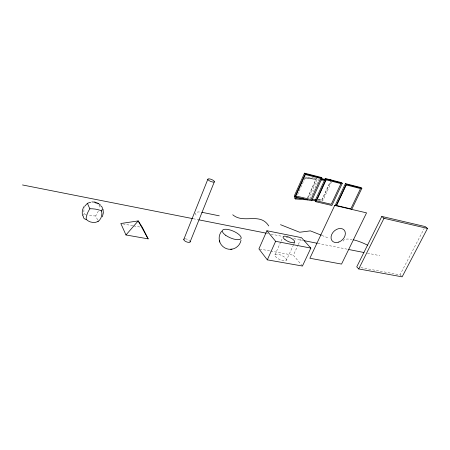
<?xml version="1.0" encoding="UTF-8"?>
<svg xmlns="http://www.w3.org/2000/svg" width="450" height="450" viewBox="0 0 450 450"><rect width="100%" height="100%" fill="white"/><g stroke="black" fill="none" stroke-linecap="round" stroke-linejoin="round"><path stroke-width="0.34" stroke-dasharray="2.25 1.69" d="M297.551 194.591L305.156 177.643L317.419 179.016L308.767 198.028M274.905 254.903L280.8 241.83M281.081 241.206L282.488 238.095M307.648 197.482L316.339 178.284L317.419 179.016M307.575 198.264L316.164 179.37L304.706 177.975M310.14 198.776L319.326 178.622M286.419 260.263A6.356 2.289 25 0 0 278.882 254.407A6.356 2.289 25 0 0 276.806 257.811A6.356 2.289 25 0 0 286.419 260.263L293.546 244.704M293.833 244.086L294.688 242.218M302.445 266.029L293.366 255.223L297.99 245.188M298.282 244.558L301.168 238.286M318.133 200.047L321.587 200.312L330.345 181.496M318.015 199.732L322.048 200.047L330.559 181.637M331.487 181.929L322.639 201.054L321.587 200.312M360.866 267.632L400.011 274.826L424.232 228.437M318.476 199.637L322.048 200.047M304.92 178.121L316.164 179.37M304.076 176.901L315.658 178.211M122.85 223.881L132.975 225.743M133.65 225.872L140.406 227.109M259.605 249.019L269.944 250.92M270.63 251.044L293.366 255.223M193.247 218.734L198.067 219.69M266.918 233.314L268.296 233.584M271.046 234.129L282.066 236.306M286.194 237.127L288.259 237.532M293.766 238.624L302.721 240.396M317.863 243.394L347.473 249.249M367.436 253.198L379.828 255.651M321.941 235.446L329.012 238.247M400.011 274.826L401.709 276.441M98.308 210.943A10.654 4.388 -59.2 0 1 95.681 215.916A10.569 0.855 60.7 0 1 97.785 220.483M95.681 215.916A10.744 3.51 4.6 0 1 87.795 215.066M86.085 214.577A10.744 3.51 4.6 0 1 84.161 213.773A10.553 8.814 69.4 0 1 84.476 207.546M95.513 203.062A10.603 9.624 44.1 0 1 99.337 205.464A10.654 4.388 -59.2 0 1 99.028 208.665M83.447 215.466A10.744 5.147 -31 0 1 84.161 213.773M99.332 205.464A10.744 5.147 -31 0 1 99.551 205.498M185.175 238.832A3.397 1.344 21.8 0 1 189.602 240.66M196.082 215.134A10.136 3.583 22.1 0 1 200.576 212.057M343.147 241.132A22.989 6.789 26.4 0 1 351.861 239.479"/><path stroke-width="0.67" d="M241.009 240.351C240.171 244.929 236.183 248.721 231.536 249.216M183.78 239.473L207.849 179.257M190.063 241.982L214.329 181.856A3.504 1.057 21.9 0 0 210.133 179.027A3.504 1.057 21.9 0 0 208.918 180.501A3.504 1.057 21.9 0 0 214.329 181.856M102.358 216.833L103.354 212.861L103.044 209.273M266.918 230.749L258.919 248.895L267.317 259.847L302.445 266.029L310.838 248.091L301.461 237.656L266.918 230.749L275.625 241.307L310.838 248.091M304.504 173.154L294.244 196.099L294.992 196.858L311.687 200.751L322.026 178.138L321.221 177.424L304.504 173.154L305.286 173.874L322.026 178.138M294.992 196.858L305.286 173.874M295.369 196.335L294.525 198.214L295.582 198.984L307.901 199.924M267.317 259.847L275.625 241.307M295.582 198.984L296.556 196.774M325.327 178.47L315.006 200.953L315.787 201.713L331.909 205.47L342.298 183.308L341.46 182.593L325.327 178.47L326.137 179.19L342.298 183.308M315.787 201.713L326.137 179.19M335.059 205.644L345.426 183.606L361.007 187.583L361.868 188.297L351.737 209.407M336.167 205.763L346.264 184.32L345.426 183.606M381.814 216.433L356.743 266.873L358.74 268.937L402.131 276.846L427.5 228.414L425.199 226.581L381.814 216.433L383.991 218.295L427.5 228.414M358.74 268.937L383.991 218.295M84.375 206.038C82.333 208.851 81.675 212.636 82.688 215.972M221.737 231.109C219.414 233.809 218.565 237.684 219.527 241.11M125.972 234.962L138.195 220.916L142.431 227.481L148.146 238.866L125.972 234.962L120.825 223.509L138.195 220.916L148.146 238.866M219.414 240.716C220.506 245.931 225.782 249.829 231.086 249.261M230.698 249.3L231.986 249.165M91.879 201.938L94.708 202.101L98.528 203.552M311.597 200.211L315.737 200.526M295.999 198.017L303.306 198.585M311.968 199.26L316.001 199.575M321.092 179.426L325.215 179.888M320.822 179.888L324.832 180.338M321.39 178.858L325.507 179.319M328.252 179.634L331.003 179.944M22.5 184.956L192.561 218.599M198.754 219.825L266.226 233.173M304.093 240.666L317.177 243.259M348.846 249.525L363.994 252.518M201.859 212.276L219.268 215.831M95.94 202.404L94.708 202.101M346.264 184.32L361.868 188.297M321.3 235.192L310.376 230.873L299.655 232.251L280.513 224.679M97.718 203.102L100.288 204.823M232.746 214.779C243.849 224.246 259.836 211.866 268.762 225.939M219.707 241.695L219.814 242.061M83.317 216.18A10.744 5.147 -31 0 0 86.203 219.431A10.603 9.619 44.1 0 0 97.886 221.558A10.553 8.814 69.4 0 0 101.604 210.977A10.744 5.147 -31 0 0 100.491 205.751M86.203 219.431A10.654 4.388 -59.2 0 1 89.893 208.749A10.569 0.855 60.7 0 1 87.621 203.254M98.027 221.186A10.569 0.855 60.7 0 1 98.049 221.58M89.893 208.749A10.744 3.51 4.6 0 1 101.604 210.977M85.23 205.92A10.553 8.814 69.4 0 1 87.784 203.22A10.603 9.624 44.1 0 1 90.664 202.427M190.131 241.442A3.397 1.344 21.8 0 1 186.289 241.774A3.397 1.344 21.8 0 1 184.281 238.95M353.115 239.737A22.989 6.789 26.4 0 1 367.504 245.149M305.331 174.538L295.734 195.964L311.029 199.547L320.67 178.442L305.331 174.538M326.149 179.831L316.496 200.824L331.267 204.283L340.948 183.6L326.149 179.831M334.716 205.419L309.87 258.261L341.544 264.082L366.553 212.867L334.716 205.419M346.236 184.944L336.544 205.521L350.809 208.862L360.529 188.578L346.236 184.944M225.697 235.288A10.147 3.667 23.2 0 0 241.059 238.528A10.147 3.667 23.2 0 0 228.532 229.59A10.147 3.667 23.2 0 0 225.697 235.288M285.03 239.648A6.413 2.132 24.8 0 0 294.688 242.218A6.413 2.132 24.8 0 0 286.999 236.492A6.413 2.132 24.8 0 0 285.03 239.648M338.782 242.089A8.078 5.996 -43.5 0 0 344.093 229.995A8.078 5.996 -43.5 0 0 331.723 234.472A8.078 5.996 -43.5 0 0 338.782 242.089"/></g></svg>
